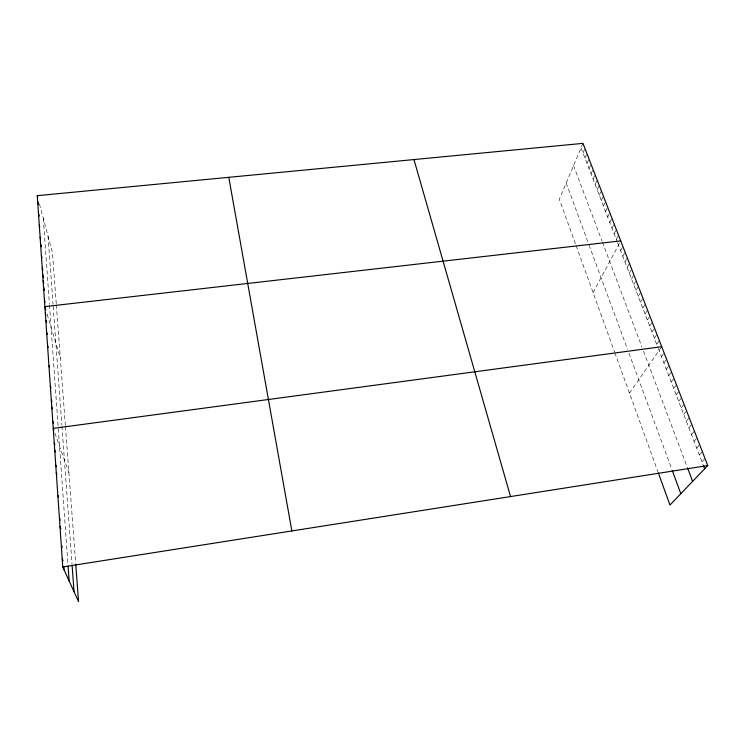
<?xml version="1.0" encoding="UTF-8"?>
<svg xmlns="http://www.w3.org/2000/svg" width="745" height="745" viewBox="0 0 745 745"><rect width="100%" height="100%" fill="white"/><g stroke="black" fill="none" stroke-linecap="round" stroke-linejoin="round"><path stroke-width="0.56" stroke-dasharray="3.73 2.79" d="M582.962 143.366L559.309 199.241L575.773 244.742M583.028 153.014L584.574 149.41M585.011 158.173L586.576 154.578M587.013 163.36L588.978 158.89M589.025 168.584L591.009 164.124M591.046 173.836L593.048 169.394M593.076 179.117L595.097 174.693M595.125 184.434L596.754 180.905M597.183 189.779L599.241 185.384M599.259 195.162L601.327 190.785M601.345 200.573L603.431 196.214M603.441 206.02L605.126 202.547M605.555 211.496L607.678 207.175M607.678 217.009L609.82 212.707M609.81 222.559L611.98 218.276M611.962 228.138L614.15 223.873M614.122 233.753L616.329 229.507M616.301 239.406L618.527 235.178M593.095 292.627L620.287 241.725M620.632 250.646L622.894 246.455M622.783 256.233L625.064 252.071M624.943 261.849L626.787 258.534M627.122 267.502L629.451 263.385M629.311 273.192L631.192 269.913M631.518 278.919L633.883 274.84M633.734 284.683L636.128 280.623M635.969 290.476L637.897 287.253M638.214 296.314L640.644 292.301M640.476 302.181L642.926 298.196M642.749 308.085L645.226 304.118M645.04 314.027L647.033 310.879M647.349 320.005L649.864 316.094M649.668 326.031L652.201 322.138M651.996 332.084L654.557 328.219M654.343 338.183L656.932 334.337M656.708 344.311L659.316 340.502M629.469 393.137L661.718 346.704M661.476 356.697L664.13 352.944M663.888 362.955L666.561 359.22M666.309 369.25L669.01 365.544M668.749 375.582L671.478 371.904M671.208 381.962L673.955 378.311M673.676 388.378L676.451 384.755M676.171 394.841L678.965 391.246M678.667 401.341L681.498 397.774M681.191 407.887L684.04 404.358M683.733 414.471L686.611 410.97M686.285 421.102L689.19 417.638M688.855 427.779L691.788 424.343M691.444 434.503L694.405 431.104M694.051 441.273L697.041 437.902M696.677 448.08L699.685 444.746M699.322 454.944L702.358 451.638M701.976 461.844L705.04 458.575M581.053 147.892L617.391 242.246M617.763 243.196L657.9 347.403M658.291 348.427L703.122 464.824M573.557 165.595L602.034 241.138M602.379 242.051L642.004 347.17M643.512 351.165L687.123 466.845M566.172 183.037L588.252 242.879M589.044 245.012L627.532 349.312M628.966 353.195L671.86 469.425M576.146 245.785L614.532 351.854M614.867 352.795L657.872 471.65M54.869 432.994L68.894 472.665M47.14 314.176L60.317 358.094M39.466 204.018L52.429 252.685L56.266 303.923M56.341 304.901L65.364 425.469M65.448 426.54L75.673 563.164M48.043 236.23L53.016 304.211M53.165 306.223L61.854 425.06M61.937 426.159L72.032 564.263M43.312 218.443L49.403 304.016M49.477 305.059L67.916 563.965M60.513 518.501L60.671 520.727M62.384 545.564L62.552 547.854"/><path stroke-width="1.12" d="M75.748 564.216L78.551 601.634L62.766 566.964L37.25 195.674L582.962 143.366L707.75 465.56L669.96 505.045L658.254 472.703M62.766 566.964L707.75 465.56M661.718 346.704L53.24 428.384L53.882 430.21M620.734 240.886L44.877 306.614L45.818 309.771M62.198 558.759L63.074 560.706M59.991 526.585L60.857 528.661M57.84 495.369L58.492 497.008M703.504 465.821L704.658 468.801M56.275 472.553L56.927 474.248M687.486 467.804L692.599 481.391M55.763 465.057L56.406 466.78M672.269 470.514L680.818 493.693M54.739 450.231L55.391 451.992M54.236 442.893L54.879 444.681M52.746 421.214L53.389 423.048M51.768 407.012L52.411 408.884M51.293 399.99L51.926 401.881M50.334 386.087L50.977 388.015M48.928 365.599L49.561 367.574M47.55 345.531L48.183 347.552M46.646 332.382L47.28 334.43M46.069 320.452L46.702 322.529M45.315 312.993L45.948 315.079M44.421 300.086L45.054 302.209M43.536 287.17L44.486 290.392M43.098 280.781L43.732 282.942M42.661 274.43L43.601 277.689M413.969 159.57L510.549 496.561M42.232 268.126L42.856 270.314M41.375 255.647L41.999 257.854M40.835 244.444L41.459 246.679M40.109 237.236L40.602 239.033M39.28 225.167L39.774 226.974M38.461 213.256L39.206 216.003M37.25 195.674L37.744 197.537M37.65 201.495L38.395 204.27M228.78 177.319L291.863 530.943M72.116 565.353L74.044 591.735M68.084 566.209L69.127 580.942M63.856 566.768L64.07 569.823"/></g></svg>
